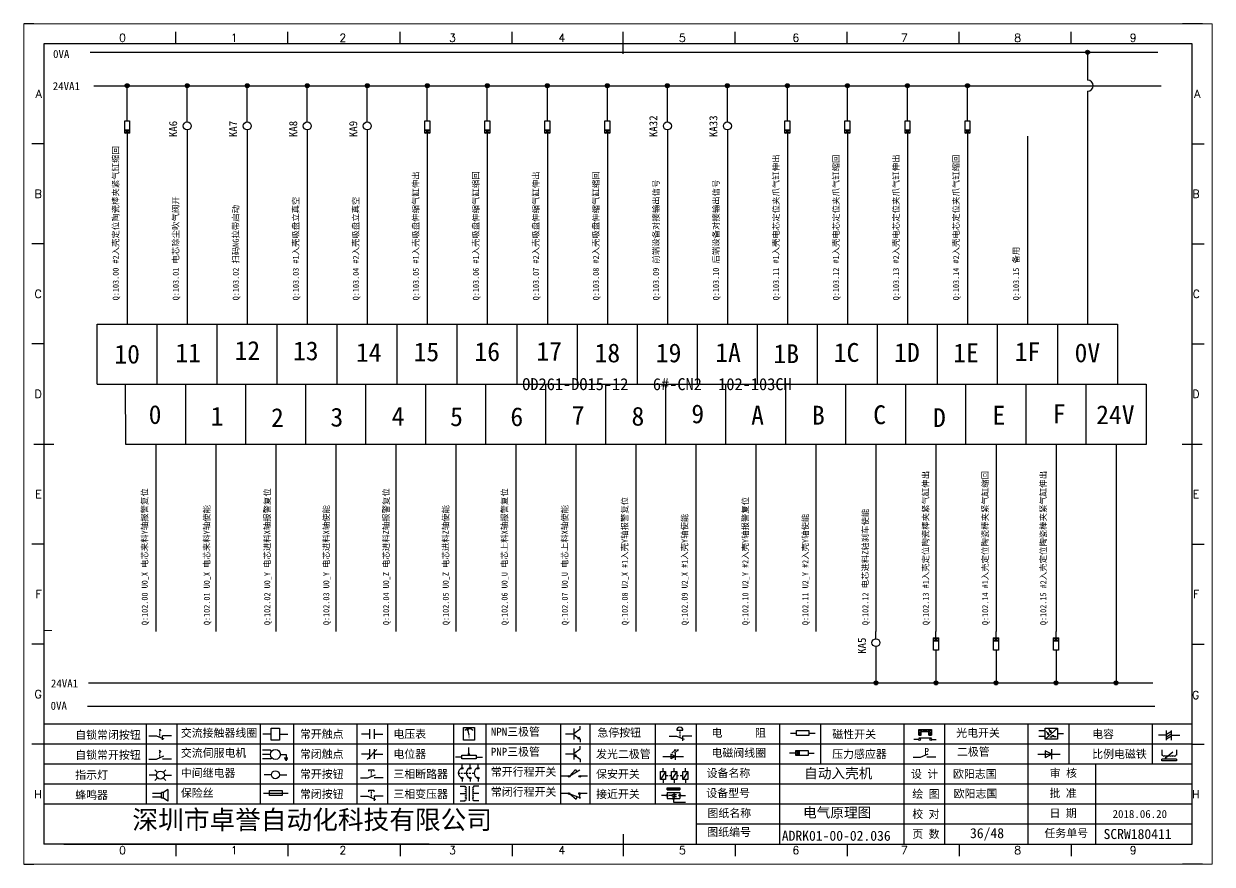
# Model space of a CAD drawing. Header units: millimetres. Extents: x 336 to 12810, y -1577 to 4105.
# Drawn here: x 6856.1 to 7153.1, y -956.1 to -746.1 of the extents above; entities that cross this region are included whole.
import ezdxf
from ezdxf.enums import TextEntityAlignment as Align

# ---------------------------------------------------------------- set-up
doc = ezdxf.new("R2010")
doc.units = ezdxf.units.MM
doc.layers.add('AE_BOR', color=1, linetype='Continuous')
doc.layers.add('MISC', color=2, linetype='Continuous')
doc.styles.get("Standard").update_dxf_attribs({"font": ''})
doc.styles.add('WD', font='romans.shx', dxfattribs={"width": 0.8, "bigfont": 'gbcbig.shx'})
doc.styles.add('样式 0', font='')
doc.styles.add('汉字', font='')
doc.styles.get('Standard').set_extended_font_data('SimSun')
doc.styles.get('样式 0').set_extended_font_data('KaiTi_GB2312')
doc.styles.get('汉字').set_extended_font_data('新宋体')

# ---------------------------------------------------------------- blocks, each defined once
blk = doc.blocks.new('中间继电器')
at = {"linetype": 'ByBlock'}
for p, q in [((-1880.72, -791.92), (-1882.54, -791.92)), ((-1878.74, -791.92), (-1876.92, -791.92))]:
    blk.add_line(p, q, dxfattribs=at)
blk.add_circle((-1879.73, -791.92), 0.992, dxfattribs=at)
blk = doc.blocks.new('磁性开关')
at = {"linetype": 'ByBlock'}
h = blk.add_hatch(dxfattribs=at)
h.set_pattern_fill('ANSI31', color=256, scale=0.1, style=0)
h.paths.add_polyline_path([(-1910.88, -776.69), (-1910.88, -775.29), (-1907.69, -775.29), (-1907.69, -776.69), (-1908.31, -776.69), (-1908.31, -775.79), (-1910.25, -775.79), (-1910.25, -776.69)])
for p, q in [((-1910.91, -777.81), (-1912.09, -777.81)), ((-1910.88, -776.69), (-1910.88, -775.29)), ((-1910.88, -775.29), (-1907.69, -775.29)), ((-1910.88, -776.69), (-1910.25, -776.69)), ((-1910.88, -777.39), (-1907.69, -777.39)), ((-1910.25, -776.69), (-1910.25, -775.79)), ((-1910.25, -775.79), (-1908.31, -775.79)), ((-1908.31, -776.69), (-1908.31, -775.79)), ((-1908.31, -776.69), (-1907.69, -776.69)), ((-1907.69, -775.29), (-1907.69, -776.69)), ((-1907.66, -777.81), (-1906.48, -777.81))]:
    blk.add_line(p, q, dxfattribs=at)
for centre in [(-1910.68, -777.81), (-1907.88, -777.81)]:
    blk.add_circle(centre, 0.225, dxfattribs=at)
blk = doc.blocks.new('*U6')
at = {"linetype": 'ByBlock'}
for p, q in [((-1909.23, -780.45), (-1909.23, -780.67)), ((-1909.23, -780.45), (-1908.92, -780.84)), ((-1909.23, -780.84), (-1909.23, -781.05)), ((-1911.92, -782.07), (-1910.06, -782.07)), ((-1910.06, -782.07), (-1908.18, -782.88)), ((-1909.23, -781.23), (-1909.23, -781.44)), ((-1909.23, -781.61), (-1909.23, -781.83)), ((-1909.23, -782), (-1909.23, -782.21)), ((-1909.23, -782.38), (-1909.23, -782.43)), ((-1908.52, -783.07), (-1908.52, -782.07)), ((-1906.25, -782.07), (-1908.52, -782.07))]:
    blk.add_line(p, q, dxfattribs=at)
blk = doc.blocks.new('*U8')
at = {"linetype": 'ByBlock'}
for p, q in [((-1911.92, -792.89), (-1910.06, -792.89)), ((-1910.06, -792.89), (-1908.18, -792.08)), ((-1908.88, -791.17), (-1909.23, -790.71)), ((-1909.23, -790.71), (-1909.23, -790.92)), ((-1909.23, -791.09), (-1909.23, -791.31)), ((-1909.23, -791.48), (-1909.23, -791.69)), ((-1909.23, -791.86), (-1909.23, -792.08)), ((-1909.23, -792.25), (-1909.23, -792.47)), ((-1906.25, -792.89), (-1908.52, -792.89))]:
    blk.add_line(p, q, dxfattribs=at)
blk = doc.blocks.new('蜂鸣器')
at = {"linetype": 'ByBlock'}
for p, q in [((-1907.17, -795.53), (-1908.25, -796.26)), ((-1907.17, -795.53), (-1907.17, -798.41)), ((-1908.8, -796.48), (-1911.01, -796.48)), ((-1908.8, -797.46), (-1911.01, -797.46)), ((-1908.25, -796.26), (-1908.8, -796.26)), ((-1908.8, -797.68), (-1908.8, -796.26)), ((-1908.25, -797.68), (-1908.8, -797.68)), ((-1908.25, -797.68), (-1908.25, -796.26)), ((-1907.17, -798.41), (-1908.25, -797.68))]:
    blk.add_line(p, q, dxfattribs=at)
blk = doc.blocks.new('指示灯')
at = {"linetype": 'ByBlock'}
for p, q in [((-1854.25, -776.92), (-1856.06, -776.92)), ((-1854.62, -775.59), (-1853.97, -776.23)), ((-1854.62, -778.25), (-1853.97, -777.61)), ((-1851.9, -775.59), (-1852.54, -776.23)), ((-1851.9, -778.25), (-1852.54, -777.61)), ((-1852.26, -776.92), (-1850.45, -776.92))]:
    blk.add_line(p, q, dxfattribs=at)
blk.add_circle((-1853.26, -776.92), 0.992, dxfattribs=at)
blk = doc.blocks.new('光电开关')
at = {"linetype": 'ByBlock'}
h = blk.add_hatch(dxfattribs=at)
h.set_pattern_fill('ANSI31', color=256, scale=0.01, style=0)
h.set_pattern_definition([(45, (0.172267, 0), (-0.0224506403, 0.0224506403), [])])
h.paths.add_polyline_path([(-1882.44, -776.34), (-1882.5, -775.91), (-1882.68, -776.07)])
h.paths.add_polyline_path([(-1882.86, -776.23), (-1882.44, -776.34), (-1882.68, -776.07)])
h.paths.add_polyline_path([(-1883.05, -776.88), (-1883.11, -776.45), (-1883.29, -776.61)])
h.paths.add_polyline_path([(-1883.47, -776.77), (-1883.05, -776.88), (-1883.29, -776.61)])
for p, q in [((-1884.01, -775.96), (-1885.56, -775.96)), ((-1884.01, -777.39), (-1885.56, -777.39)), ((-1880.91, -775.3), (-1884.01, -778.05)), ((-1883.75, -776.09), (-1883.05, -776.88)), ((-1883.11, -776.45), (-1883.47, -776.77)), ((-1883.05, -776.88), (-1883.47, -776.77)), ((-1883.14, -775.55), (-1882.44, -776.34)), ((-1883.05, -776.88), (-1883.11, -776.45)), ((-1882.5, -775.91), (-1882.86, -776.23)), ((-1882.44, -776.34), (-1882.86, -776.23)), ((-1882.78, -777.47), (-1882.23, -777.47)), ((-1882.44, -776.34), (-1882.5, -775.91)), ((-1882.23, -777.47), (-1882.23, -777.14)), ((-1882.23, -777.14), (-1881.78, -777.14)), ((-1881.78, -777.47), (-1881.78, -777.14)), ((-1881.23, -777.47), (-1881.78, -777.47)), ((-1879.37, -776.67), (-1880.91, -776.67))]:
    blk.add_line(p, q, dxfattribs=at)
blk.add_lwpolyline([(-1884.01, -775.3), (-1880.91, -775.3), (-1880.91, -778.05), (-1884.01, -778.05)], close=True, dxfattribs=at)
blk = doc.blocks.new('交流接触器线圈')
at = {"linetype": 'ByBlock'}
for p, q in [((-1880.82, -781.77), (-1882.87, -781.77)), ((-1878.72, -781.77), (-1876.67, -781.77))]:
    blk.add_line(p, q, dxfattribs=at)
blk.add_lwpolyline([(-1880.82, -780.28), (-1878.72, -780.28), (-1878.72, -783.26), (-1880.82, -783.26)], close=True, dxfattribs=at)
blk = doc.blocks.new('交流伺服电机')
at = {"linetype": 'ByBlock'}
for p, q in [((-1880.97, -785.75), (-1882.94, -785.75)), ((-1880.97, -786.85), (-1882.94, -786.85)), ((-1880.97, -785.75), (-1880.65, -786.03)), ((-1878.49, -786.85), (-1877.07, -786.85)), ((-1877.07, -786.85), (-1877.07, -787.72)), ((-1880.97, -787.94), (-1882.94, -787.94)), ((-1880.97, -787.94), (-1880.65, -787.67)), ((-1877.54, -787.72), (-1876.59, -787.72)), ((-1877.38, -788.01), (-1876.75, -788.01)), ((-1877.23, -788.29), (-1876.9, -788.29))]:
    blk.add_line(p, q, dxfattribs=at)
blk.add_circle((-1879.73, -786.85), 1.24, dxfattribs=at)
blk = doc.blocks.new('保险丝')
at = {"linetype": 'ByBlock'}
blk.add_line((-1882.72, -796.49), (-1876.55, -796.49), dxfattribs=at)
blk.add_lwpolyline([(-1881.2, -795.86), (-1878.06, -795.86), (-1878.06, -797.12), (-1881.2, -797.12)], close=True, dxfattribs=at)
blk = doc.blocks.new('常开按钮')
at = {"linetype": 'ByBlock'}
for p, q in [((-1910.06, -787.73), (-1908.18, -786.93)), ((-1909.9, -785.68), (-1908.56, -785.68)), ((-1909.9, -785.68), (-1909.9, -786.07)), ((-1909.23, -785.68), (-1909.23, -785.89)), ((-1909.23, -786.06), (-1909.23, -786.28)), ((-1909.23, -786.45), (-1909.23, -786.67)), ((-1909.23, -786.84), (-1909.23, -787.05)), ((-1908.56, -785.68), (-1908.56, -786.07)), ((-1911.92, -787.73), (-1910.06, -787.73)), ((-1909.23, -787.22), (-1909.23, -787.38)), ((-1906.25, -787.73), (-1908.52, -787.73))]:
    blk.add_line(p, q, dxfattribs=at)
blk = doc.blocks.new('常开触点')
at = {"linetype": 'ByBlock'}
for p, q in [((-1853.82, -782.99), (-1853.82, -780.56)), ((-1852.6, -782.99), (-1852.6, -780.56)), ((-1853.82, -781.77), (-1855.88, -781.77)), ((-1852.6, -781.77), (-1850.55, -781.77))]:
    blk.add_line(p, q, dxfattribs=at)
blk = doc.blocks.new('常闭触点')
at = {"linetype": 'ByBlock'}
for p, q in [((-1853.82, -786.77), (-1855.88, -786.77)), ((-1852.01, -785.66), (-1854.43, -788.1)), ((-1853.82, -787.99), (-1853.82, -785.56)), ((-1852.6, -787.99), (-1852.6, -785.56)), ((-1852.6, -786.77), (-1850.55, -786.77))]:
    blk.add_line(p, q, dxfattribs=at)
blk = doc.blocks.new('常闭按钮')
at = {"linetype": 'ByBlock'}
for p, q in [((-1856.13, -792.28), (-1854.28, -792.28)), ((-1854.28, -792.28), (-1852.4, -793.09)), ((-1854.11, -790.83), (-1852.77, -790.83)), ((-1854.11, -790.83), (-1854.11, -791.22)), ((-1853.44, -790.83), (-1853.44, -791.04)), ((-1853.44, -791.21), (-1853.44, -791.43)), ((-1853.44, -791.6), (-1853.44, -791.82)), ((-1853.44, -791.99), (-1853.44, -792.2)), ((-1853.44, -792.37), (-1853.44, -792.53)), ((-1852.77, -790.83), (-1852.77, -791.22)), ((-1850.47, -792.28), (-1852.73, -792.28)), ((-1852.73, -792.28), (-1852.73, -793.43))]:
    blk.add_line(p, q, dxfattribs=at)
blk = doc.blocks.new('电磁阀线圈')
at = {"linetype": 'ByBlock'}
for p, q in [((-1854.61, -795.92), (-1853.75, -797.16)), ((-1853.75, -795.92), (-1854.61, -797.16)), ((-1853.75, -795.92), (-1853.75, -797.16)), ((-1854.61, -796.54), (-1856.17, -796.54)), ((-1851.53, -796.54), (-1849.97, -796.54))]:
    blk.add_line(p, q, dxfattribs=at)
blk.add_lwpolyline([(-1854.61, -795.92), (-1851.53, -795.92), (-1851.53, -797.16), (-1854.61, -797.16)], close=True, dxfattribs=at)
blk = doc.blocks.new('电压表')
at = {"linetype": 'ByBlock'}
for p, q in [((-1814.84, -780.75), (-1814.91, -781.13)), ((-1814.6, -781.05), (-1814.91, -781.13)), ((-1814.84, -780.75), (-1814.46, -782.26)), ((-1814.84, -780.75), (-1814.6, -781.05))]:
    blk.add_line(p, q, dxfattribs=at)
blk.add_lwpolyline([(-1815.84, -780.34), (-1813.07, -780.34), (-1813.07, -783.49), (-1815.84, -783.49)], close=True, dxfattribs=at)
blk.add_arc((-1814.46, -782.26), 1.56, 46.8313, 133.1687, dxfattribs=at)
at = {"linetype": 'ByBlock', "insert": (-1814.7, -782.39), "char_height": 0.75, "width": 0.6768, "attachment_point": 1}
blk.add_mtext('V', dxfattribs=at)
blk = doc.blocks.new('电位器')
at = {"linetype": 'ByBlock'}
for p, q in [((-1814.45, -787.3), (-1814.62, -786.96)), ((-1814.62, -786.96), (-1814.27, -786.96)), ((-1814.45, -787.3), (-1814.45, -785.39)), ((-1814.45, -787.3), (-1814.27, -786.96)), ((-1816.21, -787.75), (-1817.79, -787.75)), ((-1812.68, -787.75), (-1811.1, -787.75))]:
    blk.add_line(p, q, dxfattribs=at)
blk.add_lwpolyline([(-1816.21, -787.3), (-1812.68, -787.3), (-1812.68, -788.2), (-1816.21, -788.2)], close=True, dxfattribs=at)
blk = doc.blocks.new('三相断路器')
at = {"linetype": 'ByBlock'}
for p, q in [((-1816.17, -790.33), (-1816.17, -789.7)), ((-1814.17, -790.33), (-1814.17, -789.7)), ((-1812.18, -790.33), (-1812.18, -789.7)), ((-1817.14, -791.74), (-1816.72, -791.74)), ((-1816.45, -791.74), (-1816.03, -791.74)), ((-1815.76, -791.74), (-1815.34, -791.74)), ((-1815.07, -791.74), (-1814.65, -791.74)), ((-1814.38, -791.74), (-1813.96, -791.74)), ((-1813.69, -791.74), (-1813.27, -791.74)), ((-1816.17, -793.19), (-1816.17, -793.83)), ((-1814.17, -793.19), (-1814.17, -793.83)), ((-1812.18, -793.19), (-1812.18, -793.83))]:
    blk.add_line(p, q, dxfattribs=at)
for centre in [(-1816.17, -790.55), (-1816.17, -792.98), (-1814.17, -790.55), (-1814.17, -792.98), (-1812.18, -790.55), (-1812.18, -792.98)]:
    blk.add_circle(centre, 0.219, dxfattribs=at)
for centre in [(-1815.81, -791.74), (-1813.82, -791.74), (-1811.83, -791.74)]:
    blk.add_arc(centre, 1.32, 115.5791, 244.4209, dxfattribs=at)
blk = doc.blocks.new('三相变压器')
at = {"linetype": 'ByBlock'}
for p, q in [((-1816.69, -795.03), (-1815.37, -795.03)), ((-1815.37, -795.03), (-1815.37, -795.24)), ((-1814.34, -798.7), (-1814.34, -795.04)), ((-1812, -795.03), (-1813.32, -795.03)), ((-1813.32, -795.03), (-1813.32, -795.24)), ((-1816.69, -796.87), (-1815.37, -796.87)), ((-1816.69, -798.71), (-1815.37, -798.71)), ((-1815.37, -798.71), (-1815.37, -798.5)), ((-1812, -796.87), (-1813.32, -796.87)), ((-1813.32, -798.71), (-1813.32, -798.5)), ((-1812, -798.71), (-1813.32, -798.71))]:
    blk.add_line(p, q, dxfattribs=at)
for centre, start, end in [((-1815.37, -795.51), 270, 90), ((-1815.37, -796.06), 270, 90), ((-1813.32, -795.51), 90, 270), ((-1813.32, -796.06), 90, 270), ((-1815.37, -796.6), 270, 90), ((-1815.37, -797.14), 270, 90), ((-1815.37, -797.68), 270, 90), ((-1815.37, -798.23), 270, 90), ((-1813.32, -796.6), 90, 270), ((-1813.32, -797.14), 90, 270), ((-1813.32, -797.68), 90, 270), ((-1813.32, -798.23), 90, 270)]:
    blk.add_arc(centre, 0.271, start, end, dxfattribs=at)
blk = doc.blocks.new('压力感应器')
at = {"linetype": 'ByBlock'}
for p, q in [((-1817.44, -777.73), (-1815.59, -777.73)), ((-1815.59, -777.73), (-1813.71, -776.93)), ((-1811.78, -777.73), (-1814.05, -777.73))]:
    blk.add_line(p, q, dxfattribs=at)
at = {"linetype": 'ByBlock', "insert": (-1814.65, -775.48), "char_height": 1.68, "width": 1.2242, "attachment_point": 1}
blk.add_mtext('{\\fNSimSun|b0|i0|c134|p49;P}', dxfattribs=at)
blk = doc.blocks.new('二极管')
at = {"linetype": 'ByBlock'}
for p, q in [((-1787.52, -776.77), (-1781.92, -776.77)), ((-1783.97, -776.77), (-1785.69, -775.9)), ((-1785.69, -775.9), (-1785.69, -777.65)), ((-1783.97, -776.77), (-1785.69, -777.65)), ((-1783.97, -777.99), (-1783.97, -775.56))]:
    blk.add_line(p, q, dxfattribs=at)
blk = doc.blocks.new('NPN三极管')
at = {"linetype": 'ByBlock'}
for p, q in [((-1785.73, -780.61), (-1785.73, -783.32)), ((-1785.73, -781.82), (-1784.15, -780.66)), ((-1784.15, -780.66), (-1784.15, -779.98)), ((-1785.73, -781.97), (-1787.81, -781.97)), ((-1785.73, -782.11), (-1784.15, -783.27)), ((-1784.41, -782.73), (-1784.74, -783.18)), ((-1784.15, -783.27), (-1784.74, -783.18)), ((-1784.15, -783.27), (-1784.41, -782.73)), ((-1784.15, -783.27), (-1784.15, -783.96))]:
    blk.add_line(p, q, dxfattribs=at)
blk = doc.blocks.new('PNP三极管')
at = {"linetype": 'ByBlock'}
for p, q in [((-1784.9, -786.74), (-1786.98, -786.74)), ((-1784.9, -785.38), (-1784.9, -788.09)), ((-1784.9, -786.59), (-1783.32, -785.43)), ((-1784.9, -786.88), (-1783.32, -788.04)), ((-1784.9, -786.88), (-1784.31, -786.97)), ((-1784.9, -786.88), (-1784.64, -787.42)), ((-1784.31, -786.97), (-1784.64, -787.42)), ((-1783.32, -785.43), (-1783.32, -784.75)), ((-1783.32, -788.04), (-1783.32, -788.73))]:
    blk.add_line(p, q, dxfattribs=at)
blk = doc.blocks.new('常开行程开关')
at = {"linetype": 'ByBlock'}
for p, q in [((-1786.29, -792.3), (-1788.01, -792.3)), ((-1785.89, -792.17), (-1784.52, -790.62)), ((-1785.89, -792.17), (-1783.43, -790.72)), ((-1784.52, -790.62), (-1784.19, -791.17)), ((-1781.48, -792.3), (-1783.21, -792.3))]:
    blk.add_line(p, q, dxfattribs=at)
for centre in [(-1786.07, -792.3), (-1783.42, -792.3)]:
    blk.add_circle(centre, 0.219, dxfattribs=at)
blk = doc.blocks.new('常闭行程开关')
at = {"linetype": 'ByBlock'}
for p, q in [((-1786.34, -796.62), (-1788.07, -796.62)), ((-1785.93, -796.72), (-1783.25, -797.7)), ((-1785.93, -796.72), (-1784.3, -798)), ((-1784.3, -798), (-1784.08, -797.4)), ((-1783.48, -796.84), (-1783.48, -797.85)), ((-1781.54, -796.62), (-1783.26, -796.62))]:
    blk.add_line(p, q, dxfattribs=at)
for centre in [(-1786.12, -796.62), (-1783.48, -796.62)]:
    blk.add_circle(centre, 0.219, dxfattribs=at)
blk = doc.blocks.new('电容')
at = {"linetype": 'ByBlock'}
for p, q in [((-1756.08, -782.99), (-1756.08, -780.56)), ((-1754.86, -780.79), (-1756.08, -781.55)), ((-1754.86, -782.99), (-1754.86, -780.56)), ((-1756.08, -781.77), (-1758.13, -781.77)), ((-1754.86, -781.44), (-1756.08, -782.2)), ((-1754.86, -781.99), (-1756.08, -782.75)), ((-1754.86, -781.77), (-1752.81, -781.77))]:
    blk.add_line(p, q, dxfattribs=at)
blk = doc.blocks.new('发光二极管')
at = {"linetype": 'ByBlock'}
for p, q in [((-1758.01, -786.77), (-1752.89, -786.77)), ((-1754.84, -786.77), (-1756.04, -786.16)), ((-1756.04, -786.16), (-1756.04, -787.39)), ((-1754.84, -786.77), (-1756.04, -787.39)), ((-1755.78, -785.92), (-1754.89, -785.14)), ((-1754.89, -785.14), (-1755.2, -785.22)), ((-1755.2, -785.22), (-1755.01, -785.43)), ((-1755.08, -785.92), (-1754.18, -785.14)), ((-1754.89, -785.14), (-1755.01, -785.43)), ((-1754.84, -787.63), (-1754.84, -785.92)), ((-1754.18, -785.14), (-1754.49, -785.22)), ((-1754.49, -785.22), (-1754.31, -785.43)), ((-1754.18, -785.14), (-1754.31, -785.43))]:
    blk.add_line(p, q, dxfattribs=at)
blk = doc.blocks.new('比例电磁阀')
at = {"linetype": 'ByBlock'}
for p, q in [((-1757.26, -775.38), (-1757.26, -776.71)), ((-1757.26, -776.71), (-1757.05, -776.71)), ((-1753.6, -777.73), (-1757.25, -777.73)), ((-1757.25, -778.13), (-1757.25, -777.73)), ((-1753.6, -778.13), (-1757.25, -778.13)), ((-1754.5, -775.98), (-1756.35, -777.44)), ((-1756.35, -777.44), (-1756.25, -777.25)), ((-1756.35, -777.44), (-1756.15, -777.38)), ((-1756.15, -777.38), (-1756.25, -777.25)), ((-1753.58, -776.71), (-1753.8, -776.71)), ((-1753.6, -777.73), (-1753.6, -778.13)), ((-1753.58, -775.38), (-1753.58, -776.71))]:
    blk.add_line(p, q, dxfattribs=at)
for centre in [(-1756.78, -776.71), (-1756.24, -776.71), (-1755.7, -776.71), (-1755.15, -776.71), (-1754.61, -776.71), (-1754.07, -776.71)]:
    blk.add_arc(centre, 0.271, 180, 0, dxfattribs=at)
blk = doc.blocks.new('保安开关')
at = {"linetype": 'ByBlock'}
for p, q in [((-1757.96, -790.79), (-1757.96, -789.97)), ((-1755.17, -790.79), (-1755.17, -789.97)), ((-1752.39, -790.79), (-1752.39, -789.97)), ((-1757.33, -790.79), (-1758.6, -792.81)), ((-1757.96, -792.81), (-1757.96, -793.62)), ((-1757.33, -791.8), (-1756.72, -791.8)), ((-1756.35, -791.8), (-1755.89, -791.8)), ((-1754.54, -790.79), (-1755.81, -792.81)), ((-1755.17, -792.81), (-1755.17, -793.62)), ((-1754.52, -791.8), (-1754.06, -791.8)), ((-1753.69, -791.8), (-1753.08, -791.8)), ((-1751.75, -790.79), (-1753.02, -792.81)), ((-1752.39, -792.81), (-1752.39, -793.62))]:
    blk.add_line(p, q, dxfattribs=at)
for points in [[(-1758.6, -790.79), (-1757.33, -790.79), (-1757.33, -792.81), (-1758.6, -792.81)], [(-1755.81, -790.79), (-1754.54, -790.79), (-1754.54, -792.81), (-1755.81, -792.81)], [(-1753.02, -790.79), (-1751.75, -790.79), (-1751.75, -792.81), (-1753.02, -792.81)]]:
    blk.add_lwpolyline(points, close=True, dxfattribs=at)
blk = doc.blocks.new('接近开关')
at = {"linetype": 'ByBlock'}
h = blk.add_hatch(dxfattribs=at)
h.set_pattern_fill('ANSI31', color=256, scale=0.01, style=0)
h.set_pattern_definition([(45, (-89.131516, -30.795668), (-0.0224506403, 0.0224506403), [])])
h.paths.add_polyline_path([(-1516.96, -1123.35), (-1516.96, -1122.85), (-1513.76, -1122.85), (-1513.76, -1123.35)])
for p, q in [((-1517.18, -1124.71), (-1518.36, -1124.71)), ((-1516.96, -1123.35), (-1516.96, -1122.85)), ((-1516.96, -1122.85), (-1513.76, -1122.85)), ((-1516.96, -1123.35), (-1513.76, -1123.35)), ((-1516.96, -1123.95), (-1513.76, -1123.95)), ((-1516.96, -1123.95), (-1516.96, -1125.47)), ((-1516.96, -1125.47), (-1513.76, -1125.47)), ((-1515.91, -1124.71), (-1516.45, -1124.71)), ((-1515.11, -1124.31), (-1515.91, -1124.71)), ((-1515.11, -1125.11), (-1515.91, -1124.71)), ((-1515.33, -1124.53), (-1515.17, -1124.53)), ((-1515.33, -1124.88), (-1515.17, -1124.88)), ((-1515.25, -1124.45), (-1515.25, -1124.61)), ((-1515.11, -1124.31), (-1515.11, -1125.11)), ((-1515.11, -1124.48), (-1514.58, -1124.48)), ((-1515.11, -1124.94), (-1514.58, -1124.94)), ((-1513.76, -1122.85), (-1513.76, -1123.35)), ((-1513.76, -1123.95), (-1513.76, -1125.47)), ((-1513.54, -1124.71), (-1512.36, -1124.71)), ((-1515.36, -1125.69), (-1515.36, -1126.36)), ((-1515.36, -1126.36), (-1512.36, -1126.36))]:
    blk.add_line(p, q, dxfattribs=at)
for centre in [(-1516.96, -1124.71), (-1515.36, -1125.47), (-1513.76, -1124.71)]:
    blk.add_circle(centre, 0.225, dxfattribs=at)
blk = doc.blocks.new('电阻')
at = {"linetype": 'ByBlock'}
for p, q in [((-3.09, 0), (-1.57, 0)), ((1.57, 0), (3.09, 0))]:
    blk.add_line(p, q, dxfattribs=at)
blk.add_lwpolyline([(-1.57, 0.63), (1.57, 0.63), (1.57, -0.63), (-1.57, -0.63)], close=True, dxfattribs=at)
blk = doc.blocks.new('急停按钮')
at = {"linetype": 'ByBlock'}
for p, q in [((-1.86, 0), (0, 0)), ((0, 0), (1.88, -0.81)), ((0.06, 1.45), (1.61, 1.45)), ((0.83, 1.45), (0.83, 1.24)), ((0.83, 1.07), (0.83, 0.85)), ((0.83, 0.68), (0.83, 0.47)), ((0.83, 0.29), (0.83, 0.08)), ((3.81, 0), (1.54, 0)), ((1.54, 0), (1.54, -1.15)), ((0.83, -0.09), (0.83, -0.24))]:
    blk.add_line(p, q, dxfattribs=at)
blk.add_arc((0.83, 1.45), 0.774, 0, 180)
blk = doc.blocks.new('电控横A4')
for p, q in [((292, -5), (5, -5)), ((5, -5), (5, -205)), ((292, -205), (292, -5)), ((10.03, -205), (289.53, -205)), ((130.8, -205), (190.75, -205)), ((190.75, -205), (259.54, -205))]:
    blk.add_line(p, q)
at = {"lineweight": 9, "ltscale": 0.1}
for p, q in [((5, -151.57), (7, -151.57)), ((101.34, -205), (130.8, -205)), ((129.44, -205), (129.44, -205)), ((129.44, -205), (129.44, -205)), ((129.44, -205), (129.44, -205)), ((129.44, -205), (129.44, -205))]:
    blk.add_line(p, q, dxfattribs=at)
at = {"linetype": 'ByBlock'}
for p, q in [((292, -175), (5, -175)), ((292, -180), (5, -180)), ((292, -185), (5, -185)), ((292, -190), (5, -190)), ((292, -195), (5, -195)), ((292, -200), (168.03, -200))]:
    blk.add_line(p, q, dxfattribs=at)
at = {"color": 0, "lineweight": -2}
for p, q in [((30.58, -175), (30.58, -195)), ((38.26, -175), (38.26, -195)), ((59.05, -175), (59.05, -195)), ((67.4, -175), (67.4, -195)), ((83.26, -175), (83.26, -195)), ((90.91, -175), (90.91, -195)), ((107.4, -175), (107.4, -195)), ((115.5, -175), (115.5, -195)), ((134.12, -175), (134.12, -195)), ((141.48, -175), (141.48, -195)), ((157.79, -175), (157.79, -195)), ((168.03, -175), (168.03, -204.92)), ((188.84, -175), (188.84, -185)), ((199.08, -175), (199.08, -185)), ((219.89, -175), (219.89, -185)), ((230.12, -175), (230.12, -185)), ((250.93, -175), (250.93, -185)), ((261.17, -175), (261.17, -185)), ((281.98, -175), (281.98, -185)), ((188.84, -185), (188.84, -204.92)), ((219.89, -185), (219.89, -205)), ((230.12, -185), (230.12, -205)), ((250.93, -185), (250.93, -205)), ((267.79, -185), (267.79, -205))]:
    blk.add_line(p, q, dxfattribs=at)
at = {"color": 0, "ltscale": 2}
for p, q in [((292, -205), (292, -183.55)), ((101.34, -205), (5, -205)), ((259.54, -205), (289.53, -205)), ((259.54, -205), (292, -205))]:
    blk.add_line(p, q, dxfattribs=at)
at = {"layer": 'AE_BOR', "lineweight": 30}
for p, q in [((2.53, 0), (0, 0)), ((294.53, 0), (289.53, 0)), ((0, -210), (2.53, -210)), ((294.53, -210), (289.53, -210))]:
    blk.add_line(p, q, dxfattribs=at)
at = {"layer": 'AE_BOR', "color": 1, "lineweight": 15}
for p, q in [((0, 0), (297, 0)), ((0, -210), (0, 0)), ((297, 0), (297, -210)), ((297, -210), (0, -210))]:
    blk.add_line(p, q, dxfattribs=at)
at = {"layer": 'AE_BOR'}
for p, q in [((38.03, -5), (38.03, -2)), ((66.03, -5), (66.03, -2)), ((94.03, -5), (94.03, -2)), ((122.03, -5), (122.03, -2)), ((149.78, -5), (149.78, -2)), ((177.78, -5), (177.78, -2)), ((205.78, -5), (205.78, -2)), ((233.78, -5), (233.78, -2)), ((261.78, -5), (261.78, -2)), ((5, -30), (2, -30)), ((292, -30), (295, -30)), ((5, -55), (2, -55)), ((292, -55), (295, -55)), ((5, -80), (2, -80)), ((292, -80), (295, -80)), ((5, -130), (2, -130)), ((292, -130), (295, -130)), ((5, -155), (2, -155)), ((292, -155), (295, -155)), ((5, -180), (2, -180)), ((292, -180), (295, -180)), ((38.03, -205), (38.03, -208)), ((66.03, -205), (66.03, -208)), ((94.03, -205), (94.03, -208)), ((122.03, -205), (122.03, -208)), ((149.78, -205), (149.78, -208)), ((177.78, -205), (177.78, -208)), ((205.78, -205), (205.78, -208)), ((233.78, -205), (233.78, -208)), ((261.78, -205), (261.78, -208))]:
    blk.add_line(p, q, dxfattribs=at)
at = {"layer": 'AE_BOR', "color": 2, "lineweight": 30}
for p, q in [((149.78, -7.5), (149.78, -2.5)), ((2.5, -105), (7.5, -105)), ((289.5, -105), (294.5, -105)), ((149.78, -202.5), (149.78, -207.5)), ((149.78, -205), (149.78, -207.5))]:
    blk.add_line(p, q, dxfattribs=at)
at = {"linetype": 'ByBlock'}
for name, p in [('*U6', (1943.19, 604.18)), ('交流接触器线圈', (1942.62, 604.27)), ('常开触点', (1940.27, 604.3)), ('电压表', (1925.71, 604.52)), ('NPN三极管', (1923.2, 604.5)), ('磁性开关', (2134.53, 598.96)), ('光电开关', (2139.22, 599.27)), ('电容', (2041.69, 603.98)), ('电位器', (1925.71, 604.52)), ('PNP三极管', (1922.37, 604.27)), ('压力感应器', (2039.72, 594.52)), ('*U8', (1943.19, 609.18)), ('交流伺服电机', (1942.62, 604.27)), ('常闭触点', (1940.27, 604.3)), ('发光二极管', (1917.72, 603.69)), ('电磁阀线圈', (2047.53, 614.3)), ('二极管', (2040.91, 594.27)), ('比例电磁阀', (2041.69, 593.98)), ('指示灯', (1887.41, 589.18)), ('中间继电器', (1942.62, 604.27)), ('常开按钮', (1996.06, 599.3)), ('三相断路器', (1925.71, 604.52)), ('常开行程开关', (1922.37, 604.27)), ('保安开关', (1917.72, 603.98)), ('蜂鸣器', (1943.19, 604.18)), ('保险丝', (1942.62, 604.27)), ('常闭按钮', (1940.27, 599.3)), ('三相变压器', (1925.71, 604.52)), ('常闭行程开关', (1922.37, 604.27)), ('接近开关', (1677.72, 931.9))]:
    blk.add_blockref(name, p, dxfattribs=at)
for name, p in [('急停按钮', (163.12, -177.98)), ('电阻', (194.66, -177.22))]:
    blk.add_blockref(name, p)
at = {"char_height": 2, "attachment_point": 1, "style": '汉字'}
for s, insert in [('{\\fKaiTi_GB2312|b0|i0|c134|p49;自锁常闭按钮}', (12.86, -176.69)), ('{\\fKaiTi_GB2312|b0|i0|c134|p49;交流接触器线圈}', (39.25, -176.19)), ('{\\fKaiTi_GB2312|b0|i0|c134|p49;常开触点}', (69.01, -176.48)), ('{\\fKaiTi_GB2312|b0|i0|c134|p49;电压表}', (92.37, -176.47)), ('{\\fKaiTi_GB2312|b0|i0|c134|p49;NPN三极管}', (116.73, -175.91)), ('{\\fKaiTi_GB2312|b0|i0|c134|p49;急停按钮}', (143.35, -176.12)), ('{\\fKaiTi_GB2312|b0|i0|c134|p49;电      阻}', (171.86, -176.19)), ('{\\fKaiTi_GB2312|b0|i0|c134|p49;磁性开关}', (202.07, -176.53)), ('{\\fKaiTi_GB2312|b0|i0|c134|p49;光电开关}', (233.02, -176.19)), ('{\\fKaiTi_GB2312|b0|i0|c134|p49;电容}', (267, -176.48)), ('{\\fKaiTi_GB2312|b0|i0|c134|p49;交流伺服电机}', (39.25, -181.19)), ('{\\fKaiTi_GB2312|b0|i0|c134|p49;电位器}', (92.37, -181.47)), ('{\\fKaiTi_GB2312|b0|i0|c134|p49;PNP三极管}', (116.73, -180.91)), ('{\\fKaiTi_GB2312|b0|i0|c134|p49;电磁阀线圈}', (171.86, -181.19)), ('{\\fKaiTi_GB2312|b0|i0|c134|p49;压力感应器}', (202.02, -181.47)), ('{\\fKaiTi_GB2312|b0|i0|c134|p49;二极管}', (233.2, -180.91)), ('{\\fKaiTi_GB2312|b0|i0|c134|p49;自锁常开按钮}', (12.86, -181.69)), ('{\\fKaiTi_GB2312|b0|i0|c134|p49;常闭触点}', (69.01, -181.48)), ('{\\fKaiTi_GB2312|b0|i0|c134|p49;发光二极管}', (143.02, -181.48)), ('{\\fKaiTi_GB2312|b0|i0|c134|p49;比例电磁铁}', (267, -181.48)), ('{\\fKaiTi_GB2312|b0|i0|c134|p49;指示灯}', (12.86, -186.69)), ('{\\fKaiTi_GB2312|b0|i0|c134|p49;中间继电器}', (39.25, -186.19)), ('{\\fKaiTi_GB2312|b0|i0|c134|p49;常开按钮}', (69.01, -186.48)), ('{\\fKaiTi_GB2312|b0|i0|c134|p49;三相断路器}', (92.37, -186.47)), ('{\\fKaiTi_GB2312|b0|i0|c134|p49;常开行程开关}', (116.73, -185.91)), ('{\\fKaiTi_GB2312|b0|i0|c134|p49;保安开关}', (143.02, -186.48)), ('设备名称', (170.65, -186.24)), ('{\\fKaiTi_GB2312|b0|i0|c134|p0;设 计}', (221.72, -186.46)), ('{\\fKaiTi_GB2312|b0|i0|c134|p0;审 核}', (256.39, -186.25)), ('{\\fKaiTi_GB2312|b0|i0|c134|p49;蜂鸣器}', (12.86, -191.69)), ('{\\fKaiTi_GB2312|b0|i0|c134|p49;保险丝}', (39.25, -191.19)), ('{\\fKaiTi_GB2312|b0|i0|c134|p49;常闭按钮}', (69.01, -191.48)), ('{\\fKaiTi_GB2312|b0|i0|c134|p49;三相变压器}', (92.37, -191.47)), ('{\\fKaiTi_GB2312|b0|i0|c134|p49;常闭行程开关}', (116.73, -190.91)), ('{\\fKaiTi_GB2312|b0|i0|c134|p49;接近开关}', (143.02, -191.48)), ('设备型号', (170.58, -191.24)), ('{\\fKaiTi_GB2312|b0|i0|c134|p0;绘 图}', (222.05, -191.46)), ('{\\fKaiTi_GB2312|b0|i0|c134|p0;批 准}', (256.32, -191.25)), ('图纸名称', (170.86, -196.24)), ('{\\fKaiTi_GB2312|b0|i0|c134|p0;日 期}', (256.32, -196.25)), ('{\\fKaiTi_GB2312|b0|i0|c134|p0;校 对}', (222.05, -196.46)), ('图纸编号', (170.81, -200.96)), ('{\\fKaiTi_GB2312|b0|i0|c134|p0;页 数}', (222.05, -201.46)), ('任务单号', (255.06, -201.25))]:
    blk.add_mtext(s, dxfattribs=dict(at, insert=insert))
at = {"color": 0, "lineweight": -2, "insert": (27.14, -196.53), "char_height": 4.7064, "width": 96.1138, "attachment_point": 1}
blk.add_mtext('深圳市卓誉自动化科技有限公司', dxfattribs=at)
at = {"insert": (272.1, -196.45), "char_height": 2, "width": 60.2542, "attachment_point": 1}
blk.add_mtext('{\\fKaiTi_GB2312|b0|i0|c134|p49;2018.06.20}', dxfattribs=at)
at = {"layer": 'AE_BOR', "style": 'WD'}
for s, p in [('0', (24.67, -4.5)), ('1', (52.6, -4.5)), ('2', (79.75, -4.5)), ('3', (107.15, -4.5)), ('4', (134.45, -4.5)), ('5', (164.59, -4.5)), ('6', (192.94, -4.5)), ('7', (220.04, -4.5)), ('8', (248.37, -4.5)), ('9', (277.23, -4.5)), ('0', (24.67, -207.5)), ('1', (52.6, -207.5)), ('2', (79.75, -207.5)), ('3', (107.15, -207.5)), ('4', (134.45, -207.5)), ('5', (164.59, -207.5)), ('6', (192.94, -207.5)), ('7', (220.04, -207.5)), ('8', (248.37, -207.5)), ('9', (277.23, -207.5))]:
    blk.add_text(s, height=2, dxfattribs=at).set_placement(p, align=Align.CENTER)
for s, p in [('A', (4.5, -17.5)), ('A', (294.03, -17.5)), ('B', (4.5, -42.5)), ('B', (293.84, -42.5)), ('C', (4.5, -67.5)), ('C', (293.93, -67.5)), ('D', (4.5, -92.5)), ('D', (293.84, -92.5)), ('E', (4.5, -117.5)), ('E', (293.74, -117.5)), ('F', (4.5, -142.5)), ('F', (293.74, -142.5)), ('F', (293.74, -142.5)), ('G', (4.5, -167.5)), ('G', (293.74, -167.72)), ('H', (4.5, -192.5)), ('H', (293.84, -192.5))]:
    blk.add_text(s, height=2, dxfattribs=at).set_placement(p, align=Align.MIDDLE_RIGHT)

msp = doc.modelspace()

# ---------------------------------------------------------------- hatches: boundary and pattern name
at = {"lineweight": -2}
h = msp.add_hatch(color=0, dxfattribs=at)
edge = h.paths.add_edge_path()
edge.add_arc((7121.969, -753.239), 0.5, 0, 360)
h = msp.add_hatch(color=0, dxfattribs=at)
edge = h.paths.add_edge_path()
edge.add_arc((6881.969, -761.603), 0.5, 0, 360)
h = msp.add_hatch(color=0, dxfattribs=at)
edge = h.paths.add_edge_path()
edge.add_arc((6896.969, -761.603), 0.5, 0, 360)
h = msp.add_hatch(color=0, dxfattribs=at)
edge = h.paths.add_edge_path()
edge.add_arc((6911.969, -761.603), 0.5, 0, 360)
h = msp.add_hatch(color=0, dxfattribs=at)
edge = h.paths.add_edge_path()
edge.add_arc((6926.969, -761.603), 0.5, 0, 360)
h = msp.add_hatch(color=0, dxfattribs=at)
edge = h.paths.add_edge_path()
edge.add_arc((6941.969, -761.603), 0.5, 0, 360)
h = msp.add_hatch(color=0, dxfattribs=at)
edge = h.paths.add_edge_path()
edge.add_arc((6956.969, -761.603), 0.5, 0, 360)
h = msp.add_hatch(color=0, dxfattribs=at)
edge = h.paths.add_edge_path()
edge.add_arc((6971.969, -761.603), 0.5, 0, 360)
h = msp.add_hatch(color=0, dxfattribs=at)
edge = h.paths.add_edge_path()
edge.add_arc((6986.969, -761.603), 0.5, 0, 360)
h = msp.add_hatch(color=0, dxfattribs=at)
edge = h.paths.add_edge_path()
edge.add_arc((7001.969, -761.603), 0.5, 0, 360)
h = msp.add_hatch(color=0, dxfattribs=at)
edge = h.paths.add_edge_path()
edge.add_arc((7016.969, -761.603), 0.5, 0, 360)
h = msp.add_hatch(color=0, dxfattribs=at)
edge = h.paths.add_edge_path()
edge.add_arc((7031.969, -761.603), 0.5, 0, 360)
h = msp.add_hatch(color=0, dxfattribs=at)
edge = h.paths.add_edge_path()
edge.add_arc((7046.969, -761.603), 0.5, 0, 360)
h = msp.add_hatch(color=0, dxfattribs=at)
edge = h.paths.add_edge_path()
edge.add_arc((7061.969, -761.603), 0.5, 0, 360)
h = msp.add_hatch(color=0, dxfattribs=at)
edge = h.paths.add_edge_path()
edge.add_arc((7076.969, -761.603), 0.5, 0, 360)
h = msp.add_hatch(color=0, dxfattribs=at)
edge = h.paths.add_edge_path()
edge.add_arc((7091.969, -761.603), 0.5, 0, 360)
h = msp.add_hatch(color=0, dxfattribs=at)
edge = h.paths.add_edge_path()
edge.add_arc((7069.093, -910.814), 0.5, 0, 360)
h = msp.add_hatch(color=0, dxfattribs=at)
edge = h.paths.add_edge_path()
edge.add_arc((7084.093, -910.814), 0.5, 0, 360)
h = msp.add_hatch(color=0, dxfattribs=at)
edge = h.paths.add_edge_path()
edge.add_arc((7099.093, -910.814), 0.5, 0, 360)
h = msp.add_hatch(color=0, dxfattribs=at)
edge = h.paths.add_edge_path()
edge.add_arc((7114.093, -910.814), 0.5, 0, 360)
h = msp.add_hatch(color=0, dxfattribs=at)
edge = h.paths.add_edge_path()
edge.add_arc((7129.093, -910.814), 0.5, 0, 360)

# ---------------------------------------------------------------- linework, layer by layer
at = {"color": 0, "lineweight": -2}
for p, q in [((6872.756, -753.239), (7139.509, -753.239)), ((7121.969, -753.239), (7121.969, -760.208)), ((6873.64, -761.603), (7140.393, -761.603)), ((6881.969, -768.846), (6881.969, -761.603)), ((6896.969, -768.846), (6896.969, -761.603)), ((6911.969, -768.846), (6911.969, -761.603)), ((6926.969, -768.846), (6926.969, -761.603)), ((6941.969, -768.846), (6941.969, -761.603)), ((6956.969, -768.846), (6956.969, -761.603)), ((6971.969, -768.846), (6971.969, -761.603)), ((6986.969, -768.846), (6986.969, -761.603)), ((7001.969, -768.846), (7001.969, -761.603)), ((7016.969, -768.846), (7016.969, -761.603)), ((7031.969, -768.846), (7031.969, -761.603)), ((7046.969, -768.846), (7046.969, -761.603)), ((7061.969, -768.846), (7061.969, -761.603)), ((7076.969, -768.846), (7076.969, -761.603)), ((7091.969, -768.846), (7091.969, -761.603)), ((7121.969, -762.997), (7121.969, -821.208)), ((6881.969, -774.458), (6881.969, -821.208)), ((6896.969, -774.458), (6896.969, -821.208)), ((6911.969, -774.458), (6911.969, -821.208)), ((6926.969, -774.458), (6926.969, -821.208)), ((6941.969, -774.458), (6941.969, -821.208)), ((6956.969, -774.458), (6956.969, -821.208)), ((6971.969, -774.458), (6971.969, -821.208)), ((6986.969, -774.458), (6986.969, -821.208)), ((7001.969, -774.458), (7001.969, -821.208)), ((7016.969, -774.458), (7016.969, -821.208)), ((7031.969, -774.458), (7031.969, -821.208)), ((7046.969, -774.458), (7046.969, -821.208)), ((7061.969, -774.458), (7061.969, -821.208)), ((7076.969, -774.458), (7076.969, -821.208)), ((7091.969, -774.175), (7091.969, -821.208)), ((7106.969, -774.175), (7106.969, -821.208)), ((7114.469, -821.208), (7114.469, -836.208)), ((6874.469, -836.208), (7136.593, -836.208)), ((6896.593, -851.208), (6896.593, -836.208)), ((6911.593, -851.208), (6911.593, -836.208)), ((6926.593, -851.208), (6926.593, -836.208)), ((6941.593, -851.208), (6941.593, -836.208)), ((6956.593, -851.208), (6956.593, -836.208)), ((6971.593, -851.208), (6971.593, -836.208)), ((6986.593, -851.208), (6986.593, -836.208)), ((7001.593, -851.208), (7001.593, -836.208)), ((7016.593, -851.208), (7016.593, -836.208)), ((7031.593, -851.208), (7031.593, -836.208)), ((7046.593, -851.208), (7046.593, -836.208)), ((7061.593, -851.208), (7061.593, -836.208)), ((7076.593, -851.208), (7076.593, -836.208)), ((7091.593, -851.208), (7091.593, -836.208)), ((7106.593, -851.208), (7106.593, -836.208)), ((7121.593, -851.208), (7121.593, -836.208)), ((7121.593, -836.208), (7121.593, -836.208)), ((6889.093, -851.208), (6889.093, -897.959)), ((6904.093, -851.208), (6904.093, -897.959)), ((6919.093, -851.208), (6919.093, -897.959)), ((6934.093, -851.208), (6934.093, -897.959)), ((6949.093, -851.208), (6949.093, -897.959)), ((6964.093, -851.208), (6964.093, -897.959)), ((6979.093, -851.208), (6979.093, -897.959)), ((6994.093, -851.208), (6994.093, -897.959)), ((7009.093, -851.208), (7009.093, -897.959)), ((7024.093, -851.208), (7024.093, -897.959)), ((7039.093, -851.208), (7039.093, -897.959)), ((7054.093, -851.208), (7054.093, -897.959)), ((7069.093, -851.208), (7069.093, -897.959)), ((7084.093, -851.208), (7084.093, -897.959)), ((7099.093, -851.208), (7099.093, -897.959)), ((7114.093, -851.208), (7114.093, -897.959)), ((7129.093, -851.208), (7129.093, -910.814)), ((7069.093, -903.571), (7069.093, -910.814)), ((7084.093, -904.154), (7084.093, -910.814)), ((7099.093, -904.154), (7099.093, -910.814)), ((7114.093, -904.154), (7114.093, -910.814)), ((6872.272, -910.814), (7138.262, -910.814)), ((6872.035, -916.631), (7138.788, -916.631))]:
    msp.add_line(p, q, dxfattribs=at)
for points in [[(6874.469, -821.208), (6889.469, -821.208)], [(6874.469, -836.208), (6874.469, -821.208)], [(6889.469, -821.208), (6904.469, -821.208)], [(6889.469, -836.208), (6889.469, -821.208)], [(6904.469, -821.208), (6919.469, -821.208)], [(6904.469, -836.208), (6904.469, -821.208)], [(6919.469, -821.208), (6934.469, -821.208)], [(6919.469, -836.208), (6919.469, -821.208)], [(6934.469, -821.208), (6949.469, -821.208)], [(6934.469, -836.208), (6934.469, -821.208)], [(6949.469, -821.208), (6964.469, -821.208)], [(6949.469, -836.208), (6949.469, -821.208)], [(6964.469, -821.208), (6979.469, -821.208)], [(6964.469, -836.208), (6964.469, -821.208)], [(6979.469, -821.208), (6994.469, -821.208)], [(6979.469, -836.208), (6979.469, -821.208)], [(6994.469, -821.208), (7009.469, -821.208)], [(6994.469, -836.208), (6994.469, -821.208)], [(7009.469, -836.208), (7009.469, -821.208)], [(7009.469, -821.208), (7024.469, -821.208)], [(7024.469, -836.208), (7024.469, -821.208)], [(7024.469, -821.208), (7039.469, -821.208)], [(7039.469, -836.208), (7039.469, -821.208)], [(7039.469, -821.208), (7054.469, -821.208)], [(7054.469, -836.208), (7054.469, -821.208)], [(7054.469, -821.208), (7069.469, -821.208)], [(7069.469, -836.208), (7069.469, -821.208)], [(7069.469, -821.208), (7084.469, -821.208)], [(7084.469, -836.208), (7084.469, -821.208)], [(7084.469, -821.208), (7099.469, -821.208)], [(7099.469, -836.208), (7099.469, -821.208)], [(7099.469, -821.208), (7114.469, -821.208)], [(7114.469, -821.208), (7129.469, -821.208), (7129.469, -836.208)], [(6896.593, -851.208), (6881.593, -851.208), (6881.558, -836.208)], [(7136.593, -836.208), (7136.593, -851.208), (7121.593, -851.208)], [(6911.593, -851.208), (6896.593, -851.208)], [(6926.593, -851.208), (6911.593, -851.208)], [(6941.593, -851.208), (6926.593, -851.208)], [(6956.593, -851.208), (6941.593, -851.208)], [(6971.593, -851.208), (6956.593, -851.208)], [(6986.593, -851.208), (6971.593, -851.208)], [(7001.593, -851.208), (6986.593, -851.208)], [(7016.593, -851.208), (7001.593, -851.208)], [(7031.593, -851.208), (7016.593, -851.208)], [(7046.593, -851.208), (7031.593, -851.208)], [(7061.593, -851.208), (7046.593, -851.208)], [(7076.593, -851.208), (7061.593, -851.208)], [(7091.593, -851.208), (7076.593, -851.208)], [(7106.593, -851.208), (7091.593, -851.208)], [(7121.593, -851.208), (7106.593, -851.208)]]:
    msp.add_lwpolyline(points, dxfattribs=at)
for centre in [(7121.969, -753.239), (6881.969, -761.603), (6896.969, -761.603), (6911.969, -761.603), (6926.969, -761.603), (6941.969, -761.603), (6956.969, -761.603), (6971.969, -761.603), (6986.969, -761.603), (7001.969, -761.603), (7016.969, -761.603), (7031.969, -761.603), (7046.969, -761.603), (7061.969, -761.603), (7076.969, -761.603), (7091.969, -761.603), (7069.093, -910.814), (7084.093, -910.814), (7099.093, -910.814), (7114.093, -910.814), (7129.093, -910.814)]:
    msp.add_circle(centre, 0.5, dxfattribs=at)
at = {"color": 0, "ltscale": 2}
msp.add_arc((7121.969, -761.603), 1.394, 270, 90, dxfattribs=at)

# ---------------------------------------------------------------- block references
msp.add_blockref('电控横A4', (6856.127, -746.125))
at = {"linetype": 'ByBlock'}
for name, p, rotation in [('电磁阀线圈', (6085.43, 1081.128), 90), ('中间继电器', (7688.889, -2651.382), 270), ('中间继电器', (7703.889, -2651.382), 270), ('中间继电器', (7718.889, -2651.382), 270), ('中间继电器', (7733.889, -2651.382), 270), ('电磁阀线圈', (6160.43, 1081.128), 90), ('电磁阀线圈', (6175.43, 1081.128), 90), ('电磁阀线圈', (6190.43, 1081.128), 90), ('电磁阀线圈', (6205.43, 1081.128), 90), ('中间继电器', (7808.889, -2651.382), 270), ('中间继电器', (7823.889, -2651.382), 270), ('电磁阀线圈', (6250.43, 1081.128), 90), ('电磁阀线圈', (6265.43, 1081.128), 90), ('电磁阀线圈', (6280.43, 1081.128), 90), ('电磁阀线圈', (6295.43, 1081.128), 90), ('中间继电器', (7861.014, -2780.495), 270), ('电磁阀线圈', (7880.632, -2754.129), 270), ('电磁阀线圈', (7895.632, -2754.129), 270), ('电磁阀线圈', (7910.632, -2754.129), 270)]:
    msp.add_blockref(name, p, dxfattribs=dict(at, rotation=rotation))

# ---------------------------------------------------------------- texts
msp.add_text('36/48', height=2.5).set_placement((7092.595, -949.613))
at = {"color": 0, "lineweight": -2, "attachment_point": 1}
for s, insert, char_height, width in [('{\\fKaiTi_GB2312|b0|i0|c134|p2;24VA1}', (6863.364, -760.708), 2, 14.27309), ('12', (6908.799, -825.4), 4.7064, 7.20347), ('13', (6923.392, -825.494), 4.7064, 7.20347), ('10', (6878.758, -826.31), 4.7064, 7.20347), ('11', (6894.011, -825.991), 4.7064, 7.20347), ('14', (6939.128, -825.88), 4.7064, 7.20347), ('15', (6953.533, -825.748), 4.7064, 7.20347), ('16', (6968.753, -825.684), 4.7064, 7.20347), ('17', (6984.221, -825.596), 4.7064, 7.20347), ('18', (6998.769, -826.008), 4.7064, 7.20347), ('19', (7014.072, -826.002), 4.7064, 7.20347), ('1A', (7028.929, -825.898), 4.7064, 7.20347), ('1B', (7043.477, -826.208), 4.7064, 7.20347), ('1C', (7058.541, -825.898), 4.7064, 7.20347), ('1D', (7073.64, -825.897), 4.7064, 7.20347), ('1E', (7088.394, -826), 4.7064, 7.20347), ('1F', (7103.768, -825.691), 4.7064, 7.20347), ('0V', (7118.729, -826), 4.7064, 7.20347), ('OD261-DO15-12   6#-CN2  102-103CH               ', (6980.688, -834.672), 3, 70.64042), ('0', (6887.343, -841.407), 4.706, 7.20347), ('1', (6902.84, -841.812), 4.706, 7.20347), ('2', (6917.902, -842.17), 4.706, 7.20347), ('3', (6932.763, -842.066), 4.706, 7.20347), ('4', (6948.064, -841.827), 4.706, 7.20347), ('5', (6962.67, -841.946), 4.706, 7.20347), ('6', (6977.732, -841.946), 4.706, 7.20347), ('7', (6993.059, -841.587), 4.706, 7.20347), ('8', (7008.001, -841.826), 4.706, 7.20347), ('9', (7022.96, -841.229), 4.706, 7.20347), ('A', (7037.902, -841.587), 4.706, 7.20347), ('B', (7053.108, -841.582), 4.706, 7.20347), ('C', (7068.409, -841.463), 4.706, 7.20347), ('D', (7083.351, -842.179), 4.706, 7.20347), ('E', (7098.202, -841.58), 4.706, 7.20347), ('F', (7113.264, -841.222), 4.706, 7.20347), ('24V', (7124.119, -841.461), 4.7064, 7.20347), ('{\\fKaiTi_GB2312|b0|i0|c134|p2;24VA1}', (6862.904, -909.958), 2, 14.27309)]:
    msp.add_mtext(s, dxfattribs=dict(at, insert=insert, char_height=char_height, width=width))
at = {"char_height": 2, "width": 7.10735, "attachment_point": 1, "rotation": 90, "style": '样式 0'}
for s, insert in [('KA32', (7012.451, -774.458)), ('KA33', (7027.451, -774.458)), ('KA6', (6892.451, -774.458)), ('KA7', (6907.451, -774.458)), ('KA8', (6922.451, -774.458)), ('KA9', (6937.451, -774.458)), ('KA5', (7064.576, -903.571))]:
    msp.add_mtext(s, dxfattribs=dict(at, insert=insert))
at = {"color": 0, "lineweight": -2, "char_height": 1.5, "width": 71.79445, "attachment_point": 1, "rotation": 90}
for s, insert in [('{\\C256;Q:103.00 #2入壳定位陶瓷棒夹紧气缸缩回}', (6878.355, -815.223)), ('{\\C256;Q:103.11 #1入壳电芯定位夹爪气缸伸出}', (7043.355, -815.223)), ('{\\C256;Q:103.12 #1入壳电芯定位夹爪气缸缩回}', (7058.355, -815.223)), ('{\\C256;Q:103.13 #2入壳电芯定位夹爪气缸伸出}', (7073.355, -815.223)), ('{\\C256;Q:103.14 #2入壳电芯定位夹爪气缸缩回}', (7088.355, -815.223)), ('{\\C256;Q:103.05 #1入壳吸盘伸缩气缸伸出}', (6953.355, -815.223)), ('{\\C256;Q:103.06 #1入壳吸盘伸缩气缸缩回 }', (6968.355, -815.223)), ('{\\C256;Q:103.07 #2入壳吸盘伸缩气缸伸出}', (6983.355, -815.223)), ('{\\C256;Q:103.08 #2入壳吸盘伸缩气缸缩回}', (6998.355, -815.223)), ('{\\C256;Q:103.09 前端设备对接输出信号}', (7013.355, -815.223)), ('{\\C256;Q:103.10 后端设备对接输出信号}', (7028.355, -815.223)), ('{\\C256;Q:103.01 电芯除尘吹气阀开}', (6893.355, -815.223)), ('{\\C256;Q:103.03 #1入壳吸盘立真空}', (6923.355, -815.223)), ('{\\C256;Q:103.04 #2入壳吸盘立真空}', (6938.355, -815.223)), ('{\\C256;Q:103.02 扫码NG拉带启动}', (6908.355, -815.223)), ('{\\C256;Q:103.15 备用}', (7103.355, -815.223)), ('{\\C256;Q:102.13 #1入壳定位陶瓷棒夹紧气缸伸出}', (7080.774, -896.382)), ('{\\C256;Q:102.14 #1入壳定位陶瓷棒夹紧气缸缩回}', (7095.632, -896.382)), ('{\\C256;Q:102.15 #2入壳定位陶瓷棒夹紧气缸伸出}', (7110.142, -896.382)), ('{\\C256;Q:102.00 U0_X 电芯来料Y轴报警复位}', (6885.594, -896.382)), ('{\\C256;Q:102.02 U0_Y 电芯进料X轴报警复位}', (6916.212, -896.382)), ('{\\C256;Q:102.04 U0_Z 电芯进料Z轴报警复位}', (6945.928, -896.382)), ('{\\C256;Q:102.06 U0_U 电芯上料X轴报警复位}', (6975.523, -896.382)), ('{\\C256;Q:102.01 U0_X 电芯来料Y轴使能}', (6901.123, -896.382)), ('{\\C256;Q:102.03 U0_Y 电芯进料X轴使能}', (6930.972, -896.382)), ('{\\C256;Q:102.05 U0_Z 电芯进料Z轴使能}', (6960.822, -896.382)), ('{\\C256;Q:102.07 U0_U 电芯上料X轴使能}', (6990.585, -896.382)), ('{\\C256;Q:102.08 U2_X #1入壳Y轴报警复位}', (7005.578, -896.382)), ('{\\C256;Q:102.10 U2_Y #2入壳Y轴报警复位}', (7035.692, -896.382)), ('{\\C256;Q:102.09 U2_X #1入壳Y轴使能}', (7020.52, -896.382)), ('{\\C256;Q:102.11 U2_Y #2入壳Y轴使能}', (7050.688, -896.382)), ('{\\C256;Q:102.12 电芯进料Z轴刹车使能}', (7065.684, -896.382))]:
    msp.add_mtext(s, dxfattribs=dict(at, insert=insert))
at = {"attachment_point": 1}
for s, width, insert, char_height in [('自动入壳机', 22.80454, (7051.156, -932.152), 2.5), ('欧阳志国', 22.80454, (7088.339, -932.573), 2), ('欧阳志国', 22.80454, (7088.511, -937.489), 2), ('电气原理图', 22.80454, (7050.872, -941.961), 2.5), ('SCRW180411', 32.99572, (7125.972, -947.331), 2.5), ('ADRK01-00-02.036', 32.99572, (7045.561, -947.762), 2.5)]:
    msp.add_mtext_dynamic_manual_height_columns(s, width=width, gutter_width=12.5, heights=[0], dxfattribs=dict(at, insert=insert, char_height=char_height))
at = {"layer": 'MISC', "color": 0, "char_height": 2, "width": 5.01683, "attachment_point": 1, "style": '样式 0'}
for insert in [(6863.441, -752.683), (6862.834, -915.528)]:
    msp.add_mtext('{\\fSimSun|b0|i0|c134|p49;0VA}', dxfattribs=dict(at, insert=insert))

doc.saveas('drawing.dxf')
